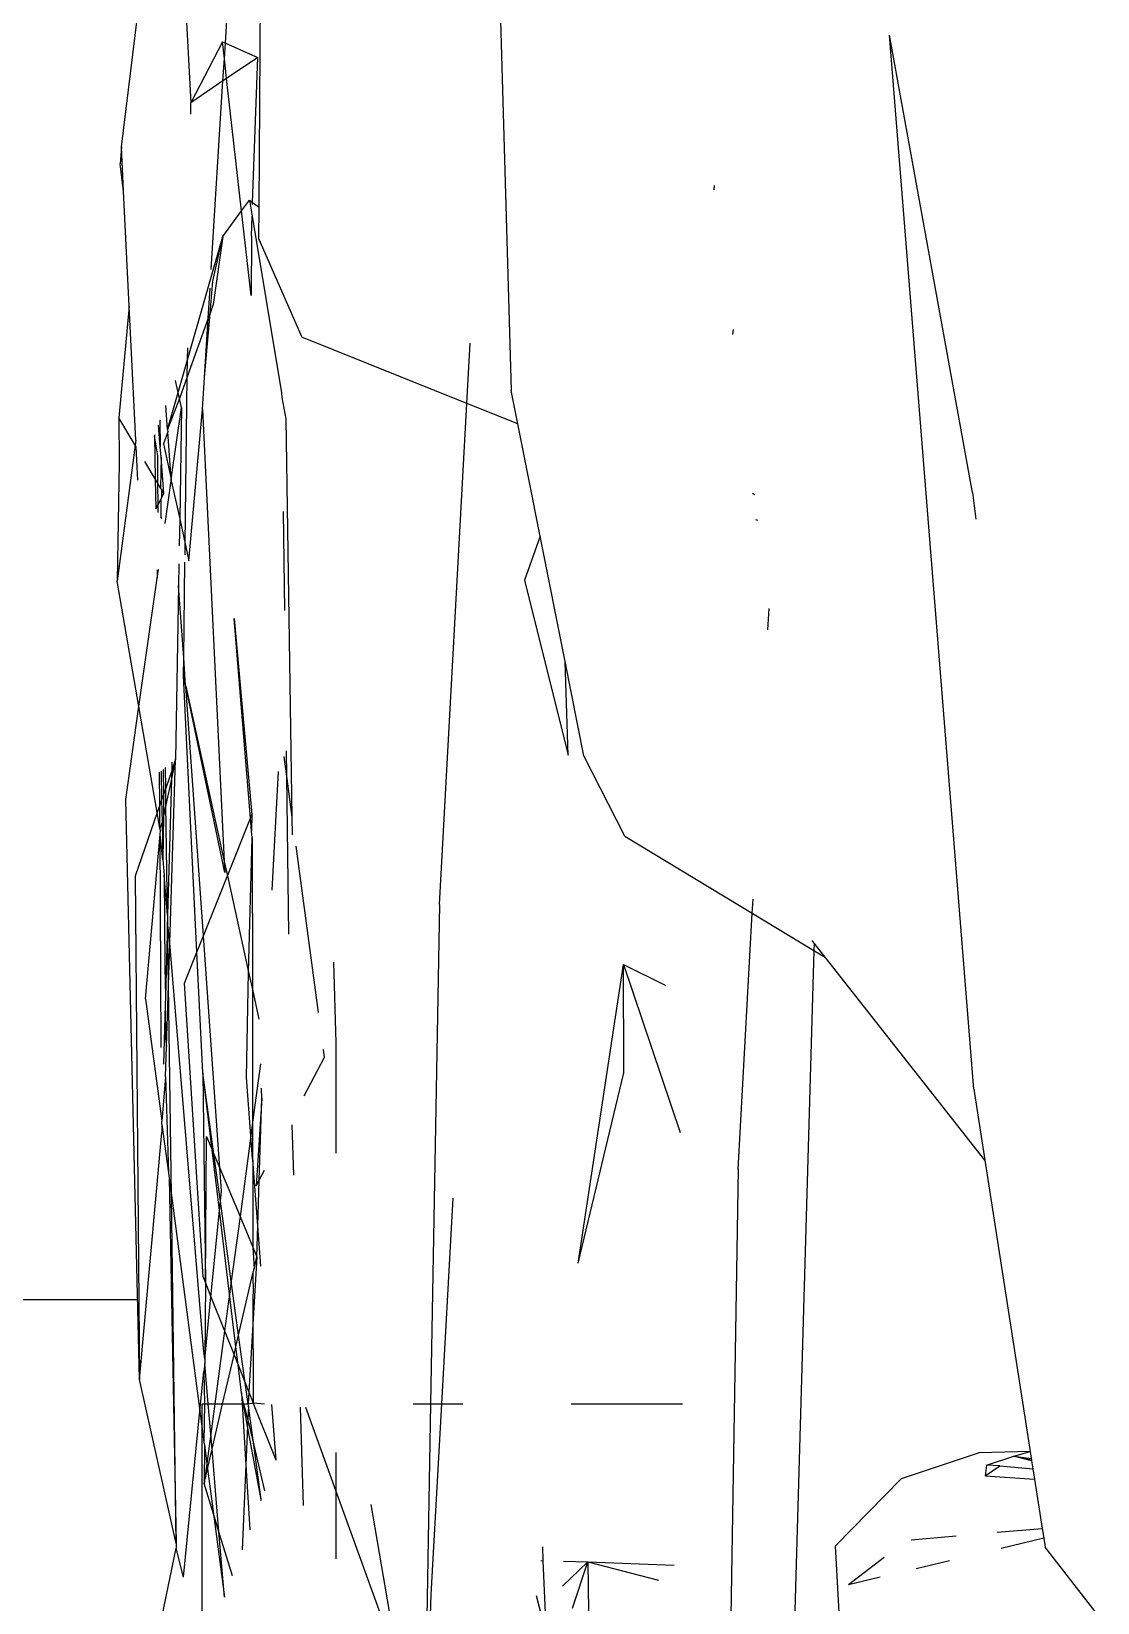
# Model space of a CAD drawing. Extents: x 44111 to 90315, y 4379 to 151689.
# Drawn here: x 65135.7 to 65176.8, y 132382.5 to 132443 of the extents above; entities that cross this region are included whole.
import ezdxf

# ---------------------------------------------------------------- set-up
doc = ezdxf.new("R2010")
doc.units = 0
doc.header["$LTSCALE"] = 1000
doc.header["$MEASUREMENT"] = 0
for name, color, linetype in [('A-DETA-XFINE', 154, 'Continuous'), ('A-立面看线', 50, 'Continuous'), ('家具', 250, 'Continuous')]:
    doc.layers.add(name, color=color, linetype=linetype)

# ---------------------------------------------------------------- blocks, each defined once
blk = doc.blocks.new('雕像')
at = {"layer": 'A-DETA-XFINE'}
for p, q in [((644209.47, -359505.793), (644208.371, -359544.253)), ((644218.073, -359537.189), (644217.944, -359517.63)), ((644219.376, -359530.867), (644218.795, -359521.484)), ((644223.377, -359534.861), (644222.218, -359525.434)), ((644221.08, -359526.201), (644220.705, -359533.162)), ((644190.56, -359571.158), (644193.808, -359530.562)), ((644190.615, -359548.175), (644193.808, -359530.562)), ((644219.376, -359530.867), (644218.124, -359531.417)), ((644219.486, -359530.819), (644219.376, -359530.867)), ((644219.413, -359531.46), (644219.376, -359530.867)), ((644219.413, -359531.46), (644219.486, -359530.819)), ((644219.486, -359530.819), (644220.705, -359533.162)), ((644218.124, -359531.417), (644219.326, -359532.23)), ((644218.325, -359537.006), (644218.124, -359531.417)), ((644219.326, -359532.23), (644219.413, -359531.46)), ((644219.466, -359532.325), (644219.413, -359531.46)), ((644218.748, -359537.327), (644219.326, -359532.23)), ((644219.326, -359532.23), (644219.466, -359532.325)), ((644219.466, -359532.325), (644220.705, -359533.162)), ((644219.916, -359539.586), (644219.466, -359532.325)), ((644220.71, -359533.609), (644220.705, -359533.162)), ((644223.293, -359536.574), (644223.377, -359534.861)), ((644223.377, -359534.861), (644223.43, -359535.512)), ((644223.293, -359536.574), (644223.43, -359535.512)), ((644200.56, -359536.515), (644200.539, -359536.349)), ((644218.325, -359537.006), (644218.073, -359537.189)), ((644218.447, -359536.917), (644218.325, -359537.006)), ((644218.328, -359537.082), (644218.325, -359537.006)), ((644218.447, -359536.917), (644218.344, -359537.533)), ((644218.748, -359537.327), (644218.447, -359536.917)), ((644223.077, -359541.003), (644223.293, -359536.574)), ((644218.344, -359537.533), (644217.209, -359544.341)), ((644218.081, -359538.42), (644218.073, -359537.189)), ((644218.372, -359538.308), (644218.344, -359537.533)), ((644218.378, -359540.59), (644218.748, -359537.327)), ((644219.472, -359538.315), (644218.748, -359537.327)), ((644218.372, -359538.308), (644218.378, -359540.59)), ((644219.472, -359538.315), (644219.845, -359540.938)), ((644219.857, -359540.035), (644219.472, -359538.315)), ((644220.832, -359543.062), (644219.472, -359538.315)), ((644218.081, -359538.42), (644216.428, -359542.191)), ((644219.962, -359541.265), (644219.857, -359540.035)), ((644220.033, -359541.463), (644219.961, -359540.312)), ((644219.845, -359540.938), (644219.962, -359541.265)), ((644220.174, -359543.743), (644219.962, -359541.265)), ((644219.962, -359541.265), (644220.033, -359541.463)), ((644222.826, -359546.159), (644223.077, -359541.003)), ((644223.077, -359541.003), (644223.481, -359545.303)), ((644199.823, -359541.901), (644199.852, -359542.095)), ((644220.174, -359543.743), (644220.033, -359541.463)), ((644220.033, -359541.463), (644220.84, -359543.726)), ((644210.076, -359544.747), (644209.948, -359542.424)), ((644210.076, -359544.747), (644216.428, -359542.191)), ((644220.832, -359543.062), (644220.826, -359542.604)), ((644220.84, -359543.726), (644220.832, -359543.062)), ((644221.193, -359544.324), (644220.832, -359543.062)), ((644220.251, -359544.978), (644220.174, -359543.743)), ((644220.923, -359550.15), (644220.84, -359543.726)), ((644220.84, -359543.726), (644221.138, -359544.561)), ((644208.115, -359545.536), (644208.371, -359544.253)), ((644217.209, -359544.341), (644217.206, -359544.511)), ((644221.138, -359544.561), (644221.193, -359544.324)), ((644221.193, -359544.324), (644221.301, -359543.863)), ((644221.601, -359545.746), (644221.193, -359544.324)), ((644208.115, -359545.536), (644210.076, -359544.747)), ((644211.134, -359564.047), (644210.076, -359544.747)), ((644217.206, -359544.511), (644217.042, -359545.337)), ((644220.251, -359544.978), (644219.417, -359562.386)), ((644220.779, -359550.81), (644220.251, -359544.978)), ((644221.058, -359544.905), (644221.138, -359544.561)), ((644221.058, -359544.905), (644221.131, -359549.193)), ((644221.466, -359547.662), (644221.058, -359544.905)), ((644221.138, -359544.561), (644221.601, -359545.746)), ((644221.601, -359545.746), (644221.666, -359544.83)), ((644207.255, -359549.852), (644208.115, -359545.536)), ((644217.042, -359545.337), (644216.812, -359560.677)), ((644221.892, -359545.431), (644221.871, -359545.376)), ((644221.892, -359545.431), (644221.883, -359546.419)), ((644221.883, -359546.419), (644221.95, -359545.585)), ((644222.851, -359546.354), (644223.481, -359545.303)), ((644223.481, -359545.303), (644223.461, -359547.015)), ((644221.466, -359547.662), (644221.594, -359545.839)), ((644221.601, -359545.746), (644221.594, -359545.839)), ((644221.594, -359545.839), (644221.761, -359546.307)), ((644221.976, -359546.764), (644222.103, -359545.989)), ((644222.103, -359545.989), (644222.074, -359547.65)), ((644222.103, -359545.989), (644222.083, -359545.937)), ((644222.826, -359546.159), (644222.851, -359546.354)), ((644221.761, -359546.307), (644221.466, -359547.662)), ((644221.851, -359546.817), (644221.883, -359546.419)), ((644221.97, -359547.824), (644221.976, -359546.764)), ((644222.751, -359547.706), (644222.813, -359546.417)), ((644222.813, -359546.417), (644222.851, -359546.354)), ((644222.851, -359546.354), (644223.535, -359551.584)), ((644221.739, -359548.209), (644221.851, -359546.817)), ((644221.851, -359546.817), (644221.869, -359547.993)), ((644222.074, -359547.65), (644222.476, -359546.979)), ((644223.461, -359547.015), (644223.535, -359551.584)), ((644221.461, -359547.726), (644221.131, -359549.193)), ((644221.457, -359547.7), (644221.466, -359547.662)), ((644221.461, -359547.726), (644221.457, -359547.7)), ((644221.466, -359547.662), (644221.461, -359547.726)), ((644221.695, -359549.367), (644221.461, -359547.726)), ((644221.834, -359548.051), (644221.869, -359547.993)), ((644221.869, -359547.993), (644221.97, -359547.824)), ((644221.965, -359548.634), (644221.97, -359547.824)), ((644221.97, -359547.824), (644222.074, -359547.65)), ((644222.074, -359547.65), (644222.055, -359548.802)), ((644190.615, -359548.175), (644190.482, -359549.196)), ((644199.076, -359548.203), (644199.004, -359548.251)), ((644221.739, -359548.209), (644221.834, -359548.051)), ((644221.829, -359548.378), (644221.739, -359548.209)), ((644221.834, -359548.051), (644221.829, -359548.378)), ((644221.865, -359548.445), (644221.829, -359548.378)), ((644221.865, -359548.445), (644221.859, -359549.109)), ((644221.965, -359548.634), (644221.865, -359548.445)), ((644198.874, -359549.256), (644198.946, -359549.227)), ((644217.151, -359548.901), (644217.103, -359552.719)), ((644221.131, -359549.193), (644220.923, -359550.15)), ((644221.131, -359549.193), (644221.149, -359550.227)), ((644221.818, -359549.173), (644221.859, -359549.109)), ((644221.964, -359548.945), (644221.965, -359548.634)), ((644222.055, -359548.802), (644221.965, -359548.634)), ((644206.293, -359554.68), (644207.255, -359549.852)), ((644207.255, -359549.852), (644207.854, -359551.548)), ((644220.923, -359550.15), (644220.779, -359550.81)), ((644220.928, -359550.575), (644220.923, -359550.15)), ((644220.979, -359554.549), (644220.932, -359550.853)), ((644221.161, -359550.917), (644221.175, -359551.769)), ((644207.854, -359551.548), (644206.182, -359558.291)), ((644221.995, -359551.471), (644221.948, -359551.138)), ((644222.002, -359551.154), (644221.995, -359551.471)), ((644222.701, -359556.418), (644221.995, -359551.471)), ((644222.701, -359556.418), (644223.535, -359551.584)), ((644220.979, -359554.549), (644221.175, -359551.769)), ((644221.175, -359551.769), (644221.289, -359558.451)), ((644198.483, -359553.468), (644198.437, -359552.646)), ((644219.031, -359553.032), (644218.356, -359560.578)), ((644218.41, -359560.712), (644219.031, -359553.032)), ((644205.567, -359558.322), (644206.293, -359554.68)), ((644206.182, -359558.291), (644206.293, -359554.68)), ((644220.904, -359555.612), (644220.979, -359554.549)), ((644220.988, -359555.23), (644220.979, -359554.549)), ((644220.471, -359565.877), (644220.988, -359555.23)), ((644220.904, -359555.612), (644220.988, -359555.23)), ((644219.397, -359562.81), (644220.902, -359555.638)), ((644220.902, -359555.638), (644219.417, -359562.386)), ((644220.223, -359565.255), (644220.902, -359555.638)), ((644220.902, -359555.638), (644220.904, -359555.612)), ((644221.997, -359560.503), (644222.701, -359556.418)), ((644223.212, -359559.994), (644222.701, -359556.418)), ((644217.035, -359558.12), (644217.022, -359559.105)), ((644203.994, -359561.414), (644205.567, -359558.322)), ((644217.124, -359558.348), (644217.022, -359559.105)), ((644221.289, -359558.451), (644221.442, -359558.894)), ((644221.289, -359558.451), (644221.451, -359559.205)), ((644221.516, -359565.529), (644221.289, -359558.451)), ((644221.433, -359558.567), (644221.442, -359558.894)), ((644221.442, -359558.894), (644221.673, -359559.565)), ((644221.442, -359558.894), (644221.451, -359559.205)), ((644221.673, -359559.565), (644221.684, -359558.769)), ((644221.771, -359558.838), (644221.762, -359559.823)), ((644221.85, -359558.902), (644221.828, -359560.014)), ((644217.022, -359559.105), (644216.812, -359560.677)), ((644217.022, -359559.105), (644216.945, -359565.185)), ((644217.347, -359558.919), (644217.586, -359563.49)), ((644221.451, -359559.205), (644221.664, -359560.203)), ((644221.451, -359559.205), (644221.605, -359564.458)), ((644221.898, -359560.215), (644221.905, -359558.946)), ((644221.664, -359560.203), (644221.673, -359559.565)), ((644221.673, -359559.565), (644221.762, -359559.823)), ((644221.762, -359559.823), (644221.755, -359560.626)), ((644221.762, -359559.823), (644221.828, -359560.014)), ((644221.828, -359560.014), (644221.811, -359560.889)), ((644221.828, -359560.014), (644221.898, -359560.215)), ((644222.677, -359582.342), (644223.212, -359559.994)), ((644216.812, -359560.677), (644216.801, -359561.365)), ((644218.41, -359560.712), (644218.356, -359560.578)), ((644218.356, -359560.578), (644218.369, -359561.209)), ((644218.369, -359561.209), (644218.41, -359560.712)), ((644219.297, -359562.935), (644218.41, -359560.712)), ((644221.605, -359564.458), (644221.664, -359560.203)), ((644221.664, -359560.203), (644221.755, -359560.626)), ((644221.755, -359560.626), (644221.811, -359560.889)), ((644221.755, -359560.626), (644221.783, -359562.326)), ((644221.892, -359561.111), (644221.898, -359560.215)), ((644221.892, -359561.111), (644221.997, -359560.503)), ((644221.898, -359560.215), (644221.997, -359560.503)), ((644221.997, -359560.503), (644222.843, -359562.955)), ((644218.348, -359561.478), (644218.369, -359561.209)), ((644221.811, -359560.889), (644221.783, -359562.326)), ((644221.811, -359560.889), (644221.892, -359561.111)), ((644221.878, -359561.198), (644221.892, -359561.111)), ((644221.891, -359561.35), (644221.878, -359561.198)), ((644203.994, -359561.414), (644199.086, -359564.38)), ((644216.662, -359561.792), (644215.804, -359568.2)), ((644218.348, -359561.478), (644218.335, -359567.319)), ((644218.483, -359566.645), (644218.348, -359561.478)), ((644221.783, -359562.326), (644221.891, -359561.35)), ((644221.843, -359569.549), (644221.891, -359561.35)), ((644222.454, -359567.68), (644221.891, -359561.35)), ((644219.417, -359562.386), (644219.297, -359562.935)), ((644219.417, -359562.386), (644219.397, -359562.81)), ((644221.783, -359562.326), (644221.735, -359562.909)), ((644219.297, -359562.935), (644218.483, -359566.645)), ((644220.223, -359565.255), (644219.297, -359562.935)), ((644221.605, -359564.458), (644221.735, -359562.909)), ((644221.735, -359562.909), (644221.703, -359566.449)), ((644222.843, -359562.955), (644222.677, -359582.342)), ((644199.086, -359564.38), (644199.056, -359563.835)), ((644211.134, -359564.047), (644211.475, -359583.269)), ((644199.086, -359564.38), (644196.715, -359565.813)), ((644199.631, -359574.234), (644199.086, -359564.38)), ((644221.516, -359565.529), (644221.602, -359564.71)), ((644221.567, -359567.153), (644221.602, -359564.71)), ((644221.605, -359564.458), (644221.597, -359564.552)), ((644221.597, -359564.552), (644221.602, -359564.71)), ((644221.602, -359564.71), (644221.68, -359567.584)), ((644196.286, -359566.073), (644196.707, -359565.538)), ((644196.707, -359565.538), (644196.788, -359565.435)), ((644196.707, -359565.538), (644196.715, -359565.813)), ((644219.591, -359574.197), (644220.223, -359565.255)), ((644220.211, -359581.14), (644221.516, -359565.529)), ((644220.471, -359565.877), (644220.223, -359565.255)), ((644221.567, -359567.153), (644221.516, -359565.529)), ((644190.135, -359573.887), (644196.286, -359566.073)), ((644196.715, -359565.813), (644196.286, -359566.073)), ((644196.715, -359565.813), (644197.463, -359591.678)), ((644220.245, -359570.521), (644220.471, -359565.877)), ((644220.945, -359567.066), (644220.471, -359565.877)), ((644204.05, -359566.352), (644201.859, -359572.819)), ((644204.05, -359566.352), (644202.419, -359567.164)), ((644204.032, -359570.52), (644204.05, -359566.352)), ((644205.79, -359577.852), (644204.05, -359566.352)), ((644215.206, -359566.264), (644215.123, -359569.373)), ((644218.483, -359566.645), (644218.335, -359567.319)), ((644218.567, -359570.7), (644218.483, -359566.645)), ((644221.703, -359566.449), (644221.68, -359567.584)), ((644218.335, -359567.319), (644218.086, -359568.453)), ((644218.335, -359567.319), (644218.324, -359572.431)), ((644220.233, -359578.386), (644220.945, -359567.066)), ((644221.455, -359575.249), (644221.567, -359567.153)), ((644221.643, -359569.508), (644221.567, -359567.153)), ((644221.689, -359567.911), (644221.678, -359569.215)), ((644221.68, -359567.584), (644221.689, -359567.911)), ((644221.689, -359567.911), (644221.752, -359570.186)), ((644222.454, -359567.68), (644221.826, -359572.393)), ((644215.123, -359569.373), (644215.122, -359573.621)), ((644215.613, -359569.629), (644215.57, -359569.95)), ((644221.678, -359569.215), (644221.643, -359569.508)), ((644221.68, -359570.685), (644221.643, -359569.508)), ((644216.344, -359571.408), (644215.57, -359569.95)), ((644218.021, -359570.181), (644218.324, -359572.431)), ((644205.79, -359577.852), (644204.032, -359570.52)), ((644218.393, -359572.946), (644218.567, -359570.7)), ((644219.815, -359573.662), (644220.245, -359570.521)), ((644219.886, -359573.494), (644220.245, -359570.521)), ((644220.245, -359570.521), (644220.141, -359578.618)), ((644221.68, -359570.685), (644221.569, -359574.383)), ((644221.68, -359570.685), (644221.826, -359572.393)), ((644190.56, -359571.158), (644190.135, -359573.887)), ((644217.971, -359571.52), (644217.986, -359571.114)), ((644217.971, -359571.52), (644218.183, -359574.874)), ((644218.069, -359574.658), (644217.971, -359571.52)), ((644216.745, -359574.472), (644216.803, -359572.526)), ((644218.324, -359572.431), (644218.393, -359572.946)), ((644218.324, -359572.431), (644218.324, -359573.842)), ((644221.816, -359572.515), (644221.569, -359574.383)), ((644221.816, -359572.515), (644221.826, -359572.435)), ((644221.816, -359572.515), (644221.824, -359572.818)), ((644222.677, -359582.342), (644221.824, -359572.818)), ((644221.826, -359572.435), (644221.826, -359572.393)), ((644218.324, -359573.842), (644218.393, -359572.946)), ((644218.393, -359572.946), (644218.811, -359576.057)), ((644220.101, -359572.98), (644219.886, -359573.494)), ((644220.141, -359578.618), (644220.101, -359572.98)), ((644190.135, -359573.887), (644188.388, -359585.113)), ((644218.123, -359576.421), (644218.321, -359573.879)), ((644218.321, -359573.879), (644218.313, -359577.245)), ((644218.321, -359573.879), (644218.324, -359573.842)), ((644219.568, -359575.467), (644219.815, -359573.662)), ((644219.815, -359573.662), (644219.591, -359574.197)), ((644219.604, -359575.83), (644219.886, -359573.494)), ((644219.886, -359573.494), (644219.815, -359573.662)), ((644199.631, -359574.234), (644200.224, -359610.82)), ((644218.069, -359574.658), (644217.867, -359574.279)), ((644219.591, -359574.197), (644218.811, -359576.057)), ((644219.529, -359575.069), (644219.591, -359574.197)), ((644221.544, -359574.574), (644221.269, -359588.656)), ((644221.544, -359574.574), (644221.455, -359575.249)), ((644221.569, -359574.383), (644221.544, -359574.574)), ((644218.123, -359576.421), (644218.069, -359574.658)), ((644218.183, -359574.874), (644218.069, -359574.658)), ((644219.568, -359575.467), (644219.529, -359575.069)), ((644221.455, -359575.249), (644220.357, -359583.556)), ((644221.269, -359588.656), (644221.455, -359575.249)), ((644211.043, -359583.269), (644210.605, -359575.352)), ((644219.147, -359578.548), (644219.568, -359575.467)), ((644219.214, -359579.052), (644219.604, -359575.83)), ((644219.604, -359575.83), (644219.568, -359575.467)), ((644219.928, -359579.153), (644219.604, -359575.83)), ((644218.003, -359577.966), (644218.123, -359576.421)), ((644218.16, -359577.61), (644218.123, -359576.421)), ((644218.811, -359576.057), (644218.313, -359577.245)), ((644218.811, -359576.057), (644219.147, -359578.548)), ((644218.313, -359577.245), (644218.16, -359577.61)), ((644218.269, -359578.078), (644218.16, -359577.61)), ((644218.16, -359577.61), (644218.468, -359582.82)), ((644218.313, -359577.245), (644218.269, -359578.078)), ((644218.311, -359578.257), (644218.269, -359578.078)), ((644218.311, -359578.257), (644218.309, -359579.036)), ((644218.863, -359580.624), (644218.311, -359578.257)), ((644218.863, -359580.624), (644219.147, -359578.548)), ((644219.147, -359578.548), (644219.214, -359579.052)), ((644220.141, -359578.618), (644219.928, -359579.153)), ((644220.233, -359578.386), (644220.141, -359578.618)), ((644220.141, -359578.618), (644220.161, -359581.547)), ((644218.311, -359579.063), (644218.3, -359583.229)), ((644218.309, -359579.036), (644218.311, -359579.063)), ((644218.969, -359581.082), (644219.214, -359579.052)), ((644219.214, -359579.052), (644219.405, -359580.467)), ((644219.928, -359579.153), (644219.405, -359580.467)), ((644220.161, -359581.547), (644219.928, -359579.153)), ((644218.611, -359582.46), (644218.863, -359580.624)), ((644218.969, -359581.082), (644218.863, -359580.624)), ((644219.405, -359580.467), (644219.04, -359581.384)), ((644219.405, -359580.467), (644219.781, -359583.269)), ((644218.886, -359581.77), (644218.969, -359581.082)), ((644219.04, -359581.384), (644218.969, -359581.082)), ((644220.161, -359581.547), (644220.211, -359581.14)), ((644218.886, -359581.77), (644218.611, -359582.46)), ((644218.756, -359582.846), (644218.886, -359581.77)), ((644219.04, -359581.384), (644218.886, -359581.77)), ((644219.479, -359583.269), (644219.04, -359581.384)), ((644220.033, -359583.269), (644220.162, -359581.724)), ((644220.161, -359581.547), (644220.17, -359581.636)), ((644220.17, -359581.636), (644220.162, -359581.724)), ((644220.162, -359581.724), (644220.208, -359582.031)), ((644218.611, -359582.46), (644218.468, -359582.82)), ((644218.501, -359583.269), (644218.611, -359582.46)), ((644220.208, -359582.031), (644220.173, -359583.269)), ((644220.357, -359583.556), (644220.208, -359582.031)), ((644221.269, -359588.656), (644222.677, -359582.342)), ((644218.468, -359582.82), (644218.3, -359583.229)), ((644218.468, -359582.82), (644218.501, -359583.269)), ((644218.68, -359583.269), (644218.756, -359582.846)), ((644218.756, -359582.846), (644218.73, -359583.269)), ((644206.056, -359583.269), (644201.771, -359583.269)), ((644211.043, -359583.269), (644210.236, -359583.269)), ((644211.449, -359590.621), (644211.043, -359583.269)), ((644211.475, -359583.269), (644211.043, -359583.269)), ((644211.475, -359583.269), (644211.827, -359603.124)), ((644212.141, -359583.269), (644211.475, -359583.269)), ((644215.121, -359586.613), (644216.282, -359583.415)), ((644216.365, -359587.189), (644216.478, -359583.397)), ((644217.423, -359585.446), (644218.3, -359583.229)), ((644217.423, -359585.446), (644217.59, -359583.295)), ((644218.3, -359583.229), (644217.871, -359583.269)), ((644218.283, -359584.861), (644218.49, -359583.348)), ((644218.501, -359583.269), (644218.3, -359583.229)), ((644218.49, -359583.348), (644218.501, -359583.269)), ((644218.49, -359583.348), (644218.512, -359583.884)), ((644218.68, -359583.269), (644218.501, -359583.269)), ((644218.68, -359583.269), (644218.512, -359583.884)), ((644218.523, -359584.139), (644218.68, -359583.269)), ((644218.73, -359583.269), (644218.585, -359585.628)), ((644218.73, -359583.269), (644218.68, -359583.269)), ((644219.479, -359583.269), (644218.73, -359583.269)), ((644219.781, -359583.269), (644219.479, -359583.269)), ((644219.887, -359585.021), (644219.479, -359583.269)), ((644220.033, -359583.269), (644219.781, -359583.269)), ((644219.781, -359583.269), (644219.937, -359584.424)), ((644219.937, -359584.424), (644220.033, -359583.269)), ((644220.173, -359583.269), (644220.033, -359583.269)), ((644220.173, -359583.269), (644220.2, -359584.748)), ((644220.267, -359583.269), (644220.173, -359583.269)), ((644220.267, -359584.236), (644220.267, -359583.269)), ((644220.357, -359583.556), (644220.267, -359584.236)), ((644220.981, -359589.947), (644220.357, -359583.556)), ((644217.995, -359586.964), (644218.523, -359584.139)), ((644218.512, -359583.884), (644218.283, -359584.861)), ((644218.512, -359583.884), (644218.523, -359584.139)), ((644218.523, -359584.139), (644218.585, -359585.628)), ((644220.267, -359584.236), (644220.2, -359584.748)), ((644220.267, -359594.987), (644220.267, -359584.236)), ((644218.283, -359584.861), (644217.868, -359586.627)), ((644217.995, -359586.964), (644218.283, -359584.861)), ((644219.887, -359585.021), (644219.937, -359584.424)), ((644219.937, -359584.424), (644220.091, -359585.571)), ((644220.184, -359584.864), (644220.091, -359585.571)), ((644220.2, -359584.748), (644220.184, -359584.864)), ((644220.184, -359584.864), (644220.195, -359586.342)), ((644188.334, -359585.464), (644188.285, -359585.778)), ((644188.334, -359585.464), (644189.018, -359585.291)), ((644188.338, -359585.433), (644188.334, -359585.464)), ((644189.018, -359585.291), (644188.338, -359585.433)), ((644188.347, -359585.379), (644188.338, -359585.433)), ((644188.388, -359585.113), (644188.347, -359585.379)), ((644189.018, -359585.291), (644188.347, -359585.379)), ((644188.388, -359585.113), (644190.356, -359585.162)), ((644189.018, -359585.291), (644188.388, -359585.113)), ((644190.068, -359585.636), (644189.018, -359585.291)), ((644190.356, -359585.162), (644193.357, -359586.159)), ((644215.121, -359585.146), (644215.121, -359586.613)), ((644219.622, -359588.197), (644219.887, -359585.021)), ((644220.064, -359585.779), (644219.887, -359585.021)), ((644188.285, -359585.778), (644188.224, -359586.169)), ((644190.122, -359586.041), (644188.224, -359586.169)), ((644189.557, -359585.664), (644188.285, -359585.778)), ((644189.557, -359585.664), (644190.068, -359585.636)), ((644190.122, -359586.041), (644189.557, -359585.664)), ((644190.068, -359585.636), (644190.122, -359586.041)), ((644218.585, -359585.628), (644218.432, -359588.125)), ((644218.585, -359585.628), (644218.722, -359588.894)), ((644220.064, -359585.779), (644219.836, -359587.504)), ((644220.091, -359585.571), (644220.064, -359585.779)), ((644220.195, -359586.342), (644220.064, -359585.779)), ((644220.091, -359585.571), (644220.195, -359586.342)), ((644188.224, -359586.169), (644187.928, -359588.072)), ((644195.89, -359588.742), (644193.357, -359586.159)), ((644212.752, -359593.142), (644215.121, -359586.613)), ((644215.121, -359586.613), (644215.121, -359589.238)), ((644219.836, -359587.504), (644220.195, -359586.342)), ((644213.775, -359587.152), (644212.752, -359593.142)), ((644218.008, -359586.998), (644217.995, -359586.964)), ((644219.836, -359587.504), (644219.411, -359590.722)), ((644219.622, -359588.197), (644219.836, -359587.504)), ((644187.868, -359588.453), (644187.815, -359588.794)), ((644187.928, -359588.072), (644187.868, -359588.453)), ((644187.868, -359588.453), (644189.511, -359588.844)), ((644189.654, -359588.222), (644187.928, -359588.072)), ((644192.965, -359588.509), (644191.234, -359588.359)), ((644219.098, -359589.892), (644219.622, -359588.197)), ((644219.411, -359590.722), (644219.622, -359588.197)), ((644185.794, -359591.382), (644187.815, -359588.794)), ((644195.569, -359594.333), (644195.89, -359588.742)), ((644207.136, -359589.315), (644207.158, -359588.778)), ((644220.981, -359589.947), (644221.265, -359588.831)), ((644221.269, -359588.656), (644221.265, -359588.831)), ((644222.581, -359595.19), (644221.265, -359588.831)), ((644191.497, -359589.317), (644192.779, -359589.622)), ((644194.007, -359589.193), (644195.388, -359590.243)), ((644205.422, -359589.353), (644202.092, -359589.482)), ((644205.422, -359589.353), (644202.694, -359590.07)), ((644205.422, -359589.353), (644205.372, -359592.421)), ((644206.352, -359589.333), (644205.422, -359589.353)), ((644206.009, -359591.143), (644205.422, -359589.353)), ((644206.399, -359590.289), (644205.422, -359589.353)), ((644207.017, -359592.192), (644207.136, -359589.315)), ((644207.23, -359589.313), (644207.136, -359589.315)), ((644194.17, -359589.953), (644195.388, -359590.243)), ((644207.409, -359590.652), (644207.017, -359592.192)), ((644211.827, -359603.124), (644211.449, -359590.621))]:
    blk.add_line(p, q, dxfattribs=at)

msp = doc.modelspace()

# ---------------------------------------------------------------- linework, layer by layer
at = {"layer": 'A-立面看线'}
msp.add_line((65139.837, 132394.165), (65103.497, 132394.165), dxfattribs=at)

# ---------------------------------------------------------------- block references
at = {"layer": '家具', "xscale": -1}
msp.add_blockref('雕像', (709362.587, 491973.434), dxfattribs=at)

doc.saveas('drawing.dxf')
